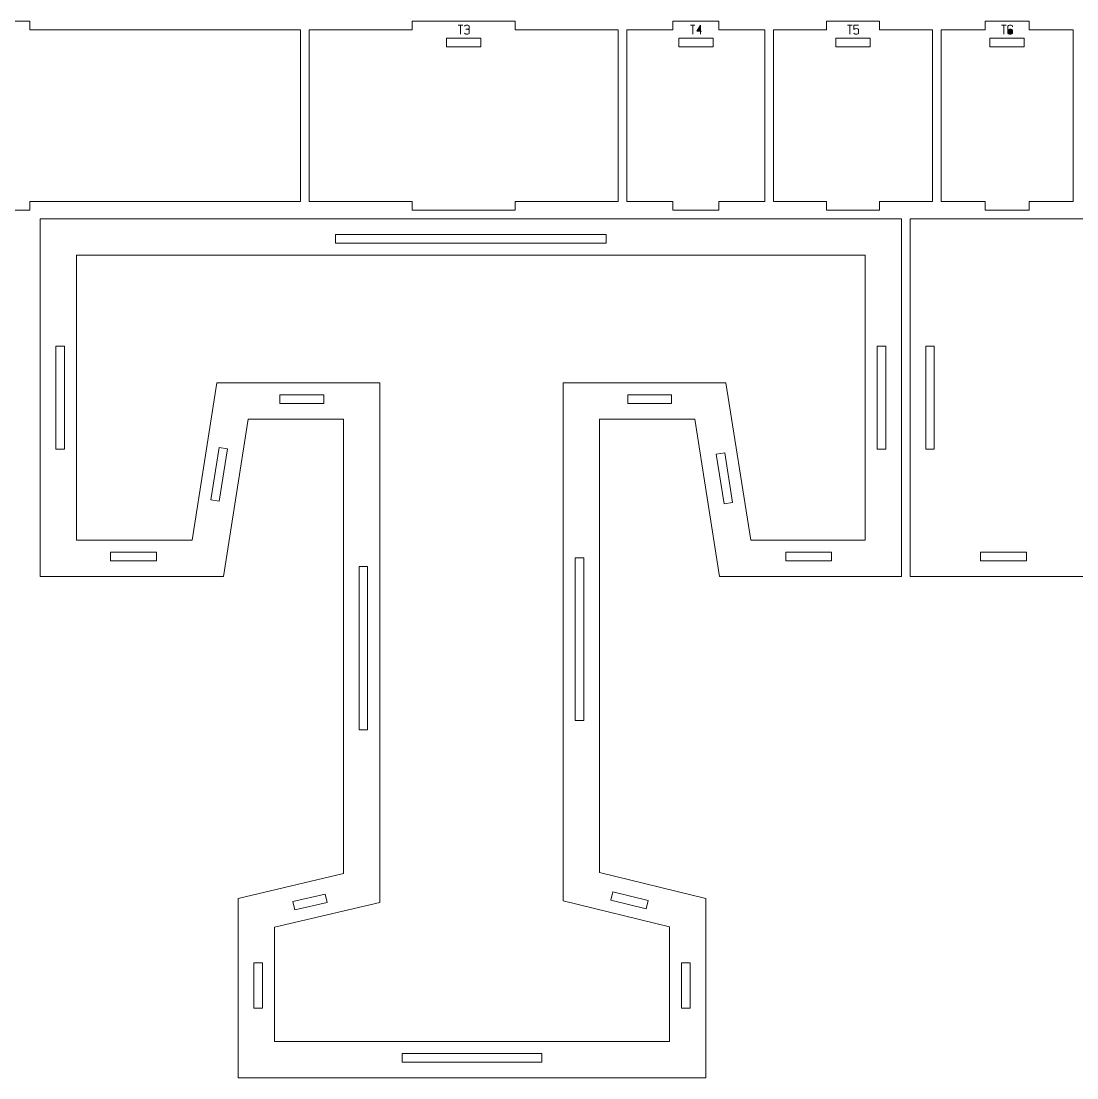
# Model space of a CAD drawing. Header units: centimetres. Extents: x -250 to 250, y -508 to 508.
# Drawn here: x 42.87 to 79.75, y -109.83 to -72.93 of the extents above; entities that cross this region are included whole.
import ezdxf

# ---------------------------------------------------------------- set-up
doc = ezdxf.new("R2010")
doc.units = ezdxf.units.CM
doc.header["$MEASUREMENT"] = 0
doc.layers.add('Capa 1', color=7, linetype='Continuous')

msp = doc.modelspace()

# ---------------------------------------------------------------- hatches: boundary and pattern name
at = {"layer": 'Capa 1', "true_color": 0x3e4095}
h = msp.add_hatch(color=175, dxfattribs=at)
edge = h.paths.add_edge_path()
edge.add_spline(control_points=[(58.22023, -73.06786), (58.22023, -73.06786), (58.14089, -73.06786), (58.14089, -73.06786), (58.14089, -73.06786), (58.29819, -73.06786), (58.29819, -73.06786), (58.29819, -73.06786), (58.22023, -73.06786), (58.22023, -73.06786), (58.22023, -73.06786), (58.22023, -73.3843), (58.22023, -73.3843), (58.22023, -73.3843), (58.22023, -73.06786), (58.22023, -73.06786)], knot_values=[0, 0, 0, 0, 0.2, 0.2, 0.2, 0.4, 0.4, 0.4, 0.6, 0.6, 0.6, 0.8, 0.8, 0.8, 1, 1, 1, 1], degree=3, periodic=1)
h = msp.add_hatch(color=175, dxfattribs=at)
edge = h.paths.add_edge_path()
edge.add_spline(control_points=[(58.44357, -73.3843), (58.42003, -73.3843), (58.40038, -73.38086), (58.38464, -73.37398), (58.36889, -73.3671), (58.36102, -73.35877), (58.36102, -73.34899), (58.36102, -73.35877), (58.36889, -73.3671), (58.38464, -73.37398), (58.40038, -73.38086), (58.42003, -73.3843), (58.44357, -73.3843), (58.46711, -73.3843), (58.48676, -73.38086), (58.5025, -73.37398), (58.51825, -73.3671), (58.52612, -73.35877), (58.52612, -73.34899), (58.52612, -73.34899), (58.52612, -73.2458), (58.52612, -73.2458), (58.52612, -73.23754), (58.52046, -73.23036), (58.50915, -73.22425), (58.49784, -73.21813), (58.46467, -73.214), (58.40963, -73.21186), (58.46436, -73.2085), (58.49723, -73.20452), (58.50823, -73.19994), (58.51924, -73.19535), (58.5252, -73.18786), (58.52612, -73.17747), (58.52612, -73.17747), (58.52612, -73.10317), (58.52612, -73.10317), (58.52612, -73.09339), (58.51825, -73.08506), (58.5025, -73.07818), (58.48676, -73.0713), (58.46711, -73.06786), (58.44357, -73.06786), (58.42003, -73.06786), (58.40038, -73.0713), (58.38464, -73.07818), (58.36889, -73.08506), (58.36102, -73.09339), (58.36102, -73.10317), (58.36102, -73.09339), (58.36889, -73.08506), (58.38464, -73.07818), (58.40038, -73.0713), (58.42003, -73.06786), (58.44357, -73.06786), (58.46711, -73.06786), (58.48676, -73.0713), (58.5025, -73.07818), (58.51825, -73.08506), (58.52612, -73.09339), (58.52612, -73.10317), (58.52612, -73.10317), (58.52612, -73.17747), (58.52612, -73.17747), (58.5252, -73.18786), (58.51924, -73.19535), (58.50823, -73.19994), (58.49723, -73.20452), (58.46436, -73.2085), (58.40963, -73.21186), (58.46467, -73.214), (58.49784, -73.21813), (58.50915, -73.22425), (58.52046, -73.23036), (58.52612, -73.23754), (58.52612, -73.2458), (58.52612, -73.2458), (58.52612, -73.34899), (58.52612, -73.34899), (58.52612, -73.35877), (58.51825, -73.3671), (58.5025, -73.37398), (58.48676, -73.38086), (58.46711, -73.3843), (58.44357, -73.3843)], knot_values=[0, 0, 0, 0, 0.03571429, 0.03571429, 0.03571429, 0.07142857, 0.07142857, 0.07142857, 0.10714286, 0.10714286, 0.10714286, 0.14285714, 0.14285714, 0.14285714, 0.17857143, 0.17857143, 0.17857143, 0.21428571, 0.21428571, 0.21428571, 0.25, 0.25, 0.25, 0.28571429, 0.28571429, 0.28571429, 0.32142857, 0.32142857, 0.32142857, 0.35714286, 0.35714286, 0.35714286, 0.39285714, 0.39285714, 0.39285714, 0.42857143, 0.42857143, 0.42857143, 0.46428571, 0.46428571, 0.46428571, 0.5, 0.5, 0.5, 0.53571429, 0.53571429, 0.53571429, 0.57142857, 0.57142857, 0.57142857, 0.60714286, 0.60714286, 0.60714286, 0.64285714, 0.64285714, 0.64285714, 0.67857143, 0.67857143, 0.67857143, 0.71428571, 0.71428571, 0.71428571, 0.75, 0.75, 0.75, 0.78571429, 0.78571429, 0.78571429, 0.82142857, 0.82142857, 0.82142857, 0.85714286, 0.85714286, 0.85714286, 0.89285714, 0.89285714, 0.89285714, 0.92857143, 0.92857143, 0.92857143, 0.96428571, 0.96428571, 0.96428571, 1, 1, 1, 1], degree=3, periodic=1)
h = msp.add_hatch(color=175, dxfattribs=at)
edge = h.paths.add_edge_path()
edge.add_spline(control_points=[(66.33273, -73.06786), (66.33273, -73.06786), (66.25339, -73.06786), (66.25339, -73.06786), (66.25339, -73.06786), (66.41069, -73.06786), (66.41069, -73.06786), (66.41069, -73.06786), (66.33273, -73.06786), (66.33273, -73.06786), (66.33273, -73.06786), (66.33273, -73.3843), (66.33273, -73.3843), (66.33273, -73.3843), (66.33273, -73.06786), (66.33273, -73.06786)], knot_values=[0, 0, 0, 0, 0.2, 0.2, 0.2, 0.4, 0.4, 0.4, 0.6, 0.6, 0.6, 0.8, 0.8, 0.8, 1, 1, 1, 1], degree=3, periodic=1)
h = msp.add_hatch(color=175, dxfattribs=at)
edge = h.paths.add_edge_path()
edge.add_spline(control_points=[(66.60331, -73.27974), (66.60331, -73.27974), (66.60331, -73.0674), (66.60331, -73.0674), (66.60331, -73.0674), (66.47352, -73.27974), (66.47352, -73.27974), (66.47352, -73.27974), (66.60331, -73.27974), (66.60331, -73.27974)], knot_values=[0, 0, 0, 0, 0.33333333, 0.33333333, 0.33333333, 0.66666667, 0.66666667, 0.66666667, 1, 1, 1, 1], degree=3, periodic=1)
h = msp.add_hatch(color=175, dxfattribs=at)
edge = h.paths.add_edge_path()
edge.add_spline(control_points=[(66.60331, -73.27974), (66.60331, -73.27974), (66.60331, -73.3843), (66.60331, -73.3843), (66.60331, -73.3843), (66.60331, -73.27974), (66.60331, -73.27974), (66.60331, -73.27974), (66.47352, -73.27974), (66.47352, -73.27974), (66.47352, -73.27974), (66.60331, -73.0674), (66.60331, -73.0674), (66.60331, -73.0674), (66.60331, -73.27974), (66.60331, -73.27974), (66.60331, -73.27974), (66.63312, -73.27974), (66.63312, -73.27974), (66.63312, -73.27974), (66.60331, -73.27974), (66.60331, -73.27974)], knot_values=[0, 0, 0, 0, 0.14285714, 0.14285714, 0.14285714, 0.28571429, 0.28571429, 0.28571429, 0.42857143, 0.42857143, 0.42857143, 0.57142857, 0.57142857, 0.57142857, 0.71428571, 0.71428571, 0.71428571, 0.85714286, 0.85714286, 0.85714286, 1, 1, 1, 1], degree=3, periodic=1)
h = msp.add_hatch(color=175, dxfattribs=at)
edge = h.paths.add_edge_path()
edge.add_spline(control_points=[(71.82065, -73.06786), (71.82065, -73.06786), (71.74131, -73.06786), (71.74131, -73.06786), (71.74131, -73.06786), (71.89861, -73.06786), (71.89861, -73.06786), (71.89861, -73.06786), (71.82065, -73.06786), (71.82065, -73.06786), (71.82065, -73.06786), (71.82065, -73.3843), (71.82065, -73.3843), (71.82065, -73.3843), (71.82065, -73.06786), (71.82065, -73.06786)], knot_values=[0, 0, 0, 0, 0.2, 0.2, 0.2, 0.4, 0.4, 0.4, 0.6, 0.6, 0.6, 0.8, 0.8, 0.8, 1, 1, 1, 1], degree=3, periodic=1)
h = msp.add_hatch(color=175, dxfattribs=at)
edge = h.paths.add_edge_path()
edge.add_spline(control_points=[(72.04399, -73.3843), (72.02045, -73.3843), (72.0008, -73.38086), (71.98506, -73.37398), (71.96931, -73.3671), (71.96144, -73.35877), (71.96144, -73.34899), (71.96144, -73.35877), (71.96931, -73.3671), (71.98506, -73.37398), (72.0008, -73.38086), (72.02045, -73.3843), (72.04399, -73.3843), (72.06753, -73.3843), (72.08718, -73.38086), (72.10292, -73.37398), (72.11867, -73.3671), (72.12654, -73.35877), (72.12654, -73.34899), (72.12654, -73.34899), (72.12654, -73.22333), (72.12654, -73.22333), (72.12654, -73.21354), (72.11867, -73.20521), (72.10292, -73.19833), (72.08718, -73.19145), (72.06753, -73.18801), (72.04399, -73.18801), (72.02259, -73.18985), (72.00608, -73.1923), (71.99446, -73.19535), (71.98284, -73.19841), (71.97184, -73.20774), (71.96144, -73.22333), (71.96144, -73.22333), (71.96144, -73.06786), (71.96144, -73.06786), (71.96144, -73.06786), (72.12104, -73.06786), (72.12104, -73.06786), (72.12104, -73.06786), (71.96144, -73.06786), (71.96144, -73.06786), (71.96144, -73.06786), (71.96144, -73.22333), (71.96144, -73.22333), (71.97184, -73.20774), (71.98284, -73.19841), (71.99446, -73.19535), (72.00608, -73.1923), (72.02259, -73.18985), (72.04399, -73.18801), (72.06753, -73.18801), (72.08718, -73.19145), (72.10292, -73.19833), (72.11867, -73.20521), (72.12654, -73.21354), (72.12654, -73.22333), (72.12654, -73.22333), (72.12654, -73.34899), (72.12654, -73.34899), (72.12654, -73.35877), (72.11867, -73.3671), (72.10292, -73.37398), (72.08718, -73.38086), (72.06753, -73.3843), (72.04399, -73.3843)], knot_values=[0, 0, 0, 0, 0.04545455, 0.04545455, 0.04545455, 0.09090909, 0.09090909, 0.09090909, 0.13636364, 0.13636364, 0.13636364, 0.18181818, 0.18181818, 0.18181818, 0.22727273, 0.22727273, 0.22727273, 0.27272727, 0.27272727, 0.27272727, 0.31818182, 0.31818182, 0.31818182, 0.36363636, 0.36363636, 0.36363636, 0.40909091, 0.40909091, 0.40909091, 0.45454545, 0.45454545, 0.45454545, 0.5, 0.5, 0.5, 0.54545455, 0.54545455, 0.54545455, 0.59090909, 0.59090909, 0.59090909, 0.63636364, 0.63636364, 0.63636364, 0.68181818, 0.68181818, 0.68181818, 0.72727273, 0.72727273, 0.72727273, 0.77272727, 0.77272727, 0.77272727, 0.81818182, 0.81818182, 0.81818182, 0.86363636, 0.86363636, 0.86363636, 0.90909091, 0.90909091, 0.90909091, 0.95454545, 0.95454545, 0.95454545, 1, 1, 1, 1], degree=3, periodic=1)
h = msp.add_hatch(color=175, dxfattribs=at)
edge = h.paths.add_edge_path()
edge.add_spline(control_points=[(77.20247, -73.06786), (77.20247, -73.06786), (77.12313, -73.06786), (77.12313, -73.06786), (77.12313, -73.06786), (77.28043, -73.06786), (77.28043, -73.06786), (77.28043, -73.06786), (77.20247, -73.06786), (77.20247, -73.06786), (77.20247, -73.06786), (77.20247, -73.3843), (77.20247, -73.3843), (77.20247, -73.3843), (77.20247, -73.06786), (77.20247, -73.06786)], knot_values=[0, 0, 0, 0, 0.2, 0.2, 0.2, 0.4, 0.4, 0.4, 0.6, 0.6, 0.6, 0.8, 0.8, 0.8, 1, 1, 1, 1], degree=3, periodic=1)
h = msp.add_hatch(color=175, dxfattribs=at)
edge = h.paths.add_edge_path()
edge.add_spline(control_points=[(77.42581, -73.3843), (77.40227, -73.3843), (77.38262, -73.38086), (77.36688, -73.37398), (77.35113, -73.3671), (77.34326, -73.35877), (77.34326, -73.34899), (77.34326, -73.34899), (77.34326, -73.24213), (77.34326, -73.24213), (77.34326, -73.24213), (77.34326, -73.10317), (77.34326, -73.10317), (77.34326, -73.09339), (77.35113, -73.08506), (77.36688, -73.07818), (77.38262, -73.0713), (77.40227, -73.06786), (77.42581, -73.06786), (77.44935, -73.06786), (77.469, -73.0713), (77.48474, -73.07818), (77.50049, -73.08506), (77.50836, -73.09339), (77.50836, -73.10317), (77.50836, -73.10317), (77.50836, -73.12885), (77.50836, -73.12885), (77.50836, -73.12885), (77.50836, -73.10317), (77.50836, -73.10317), (77.50836, -73.09339), (77.50049, -73.08506), (77.48474, -73.07818), (77.469, -73.0713), (77.44935, -73.06786), (77.42581, -73.06786), (77.40227, -73.06786), (77.38262, -73.0713), (77.36688, -73.07818), (77.35113, -73.08506), (77.34326, -73.09339), (77.34326, -73.10317), (77.34326, -73.10317), (77.34326, -73.24213), (77.34326, -73.24213), (77.34326, -73.23296), (77.35281, -73.22478), (77.37192, -73.2176), (77.39103, -73.21041), (77.40899, -73.20682), (77.42581, -73.20682), (77.44935, -73.20682), (77.469, -73.21026), (77.48474, -73.21714), (77.50049, -73.22402), (77.50836, -73.23235), (77.50836, -73.24213), (77.50836, -73.24213), (77.50836, -73.34899), (77.50836, -73.34899), (77.50836, -73.35877), (77.50049, -73.3671), (77.48474, -73.37398), (77.469, -73.38086), (77.44935, -73.3843), (77.42581, -73.3843)], knot_values=[0, 0, 0, 0, 0.04545455, 0.04545455, 0.04545455, 0.09090909, 0.09090909, 0.09090909, 0.13636364, 0.13636364, 0.13636364, 0.18181818, 0.18181818, 0.18181818, 0.22727273, 0.22727273, 0.22727273, 0.27272727, 0.27272727, 0.27272727, 0.31818182, 0.31818182, 0.31818182, 0.36363636, 0.36363636, 0.36363636, 0.40909091, 0.40909091, 0.40909091, 0.45454545, 0.45454545, 0.45454545, 0.5, 0.5, 0.5, 0.54545455, 0.54545455, 0.54545455, 0.59090909, 0.59090909, 0.59090909, 0.63636364, 0.63636364, 0.63636364, 0.68181818, 0.68181818, 0.68181818, 0.72727273, 0.72727273, 0.72727273, 0.77272727, 0.77272727, 0.77272727, 0.81818182, 0.81818182, 0.81818182, 0.86363636, 0.86363636, 0.86363636, 0.90909091, 0.90909091, 0.90909091, 0.95454545, 0.95454545, 0.95454545, 1, 1, 1, 1], degree=3, periodic=1)
h = msp.add_hatch(color=175, dxfattribs=at)
edge = h.paths.add_edge_path()
edge.add_spline(control_points=[(77.34326, -73.34899), (77.34326, -73.35877), (77.35113, -73.3671), (77.36688, -73.37398), (77.38262, -73.38086), (77.40227, -73.3843), (77.42581, -73.3843), (77.44935, -73.3843), (77.469, -73.38086), (77.48474, -73.37398), (77.50049, -73.3671), (77.50836, -73.35877), (77.50836, -73.34899), (77.50836, -73.34899), (77.50836, -73.24213), (77.50836, -73.24213), (77.50836, -73.23235), (77.50049, -73.22402), (77.48474, -73.21714), (77.469, -73.21026), (77.44935, -73.20682), (77.42581, -73.20682), (77.40899, -73.20682), (77.39103, -73.21041), (77.37192, -73.2176), (77.35281, -73.22478), (77.34326, -73.23296), (77.34326, -73.24213), (77.34326, -73.24213), (77.34326, -73.34899), (77.34326, -73.34899)], knot_values=[0, 0, 0, 0, 0.1, 0.1, 0.1, 0.2, 0.2, 0.2, 0.3, 0.3, 0.3, 0.4, 0.4, 0.4, 0.5, 0.5, 0.5, 0.6, 0.6, 0.6, 0.7, 0.7, 0.7, 0.8, 0.8, 0.8, 0.9, 0.9, 0.9, 1, 1, 1, 1], degree=3, periodic=1)

# ---------------------------------------------------------------- linework, layer by layer
at = {"layer": 'Capa 1', "color": 240, "lineweight": 20}
for points, knots in [([(24.24631, -73.22711), (24.24631, -73.22711), (24.24631, -79.2271), (24.24631, -79.2271), (24.24631, -79.2271), (33.70942, -79.2271), (33.70942, -79.2271), (33.70942, -79.2271), (33.70942, -79.5271), (33.70942, -79.5271), (33.70942, -79.5271), (43.17254, -79.5271), (43.17254, -79.5271), (43.17254, -79.5271), (43.17254, -79.2271), (43.17254, -79.2271), (43.17254, -79.2271), (52.63564, -79.2271), (52.63564, -79.2271), (52.63564, -79.2271), (52.63564, -73.22711), (52.63564, -73.22711), (52.63564, -73.22711), (43.17254, -73.22711), (43.17254, -73.22711), (43.17254, -73.22711), (43.17254, -72.9271), (43.17254, -72.9271), (43.17254, -72.9271), (33.70942, -72.9271), (33.70942, -72.9271), (33.70942, -72.9271), (33.70942, -73.22711), (33.70942, -73.22711), (33.70942, -73.22711), (24.24631, -73.22711), (24.24631, -73.22711)], [0, 0, 0, 0, 0.08333333, 0.08333333, 0.08333333, 0.16666667, 0.16666667, 0.16666667, 0.25, 0.25, 0.25, 0.33333333, 0.33333333, 0.33333333, 0.41666667, 0.41666667, 0.41666667, 0.5, 0.5, 0.5, 0.58333333, 0.58333333, 0.58333333, 0.66666667, 0.66666667, 0.66666667, 0.75, 0.75, 0.75, 0.83333333, 0.83333333, 0.83333333, 0.91666667, 0.91666667, 0.91666667, 1, 1, 1, 1]), ([(52.93565, -73.2271), (52.93565, -73.2271), (52.93565, -79.2271), (52.93565, -79.2271), (52.93565, -79.2271), (56.53422, -79.2271), (56.53422, -79.2271), (56.53422, -79.2271), (56.53422, -79.5271), (56.53422, -79.5271), (56.53422, -79.5271), (60.13279, -79.5271), (60.13279, -79.5271), (60.13279, -79.5271), (60.13279, -79.2271), (60.13279, -79.2271), (60.13279, -79.2271), (63.73136, -79.2271), (63.73136, -79.2271), (63.73136, -79.2271), (63.73136, -73.2271), (63.73136, -73.2271), (63.73136, -73.2271), (60.13279, -73.2271), (60.13279, -73.2271), (60.13279, -73.2271), (60.13279, -72.9271), (60.13279, -72.9271), (60.13279, -72.9271), (56.53422, -72.9271), (56.53422, -72.9271), (56.53422, -72.9271), (56.53422, -73.2271), (56.53422, -73.2271), (56.53422, -73.2271), (52.93565, -73.2271), (52.93565, -73.2271)], [0, 0, 0, 0, 0.08333333, 0.08333333, 0.08333333, 0.16666667, 0.16666667, 0.16666667, 0.25, 0.25, 0.25, 0.33333333, 0.33333333, 0.33333333, 0.41666667, 0.41666667, 0.41666667, 0.5, 0.5, 0.5, 0.58333333, 0.58333333, 0.58333333, 0.66666667, 0.66666667, 0.66666667, 0.75, 0.75, 0.75, 0.83333333, 0.83333333, 0.83333333, 0.91666667, 0.91666667, 0.91666667, 1, 1, 1, 1]), ([(64.03136, -73.2271), (64.03136, -73.2271), (64.03136, -79.2271), (64.03136, -79.2271), (64.03136, -79.2271), (65.63929, -79.2271), (65.63929, -79.2271), (65.63929, -79.2271), (65.63929, -79.5271), (65.63929, -79.5271), (65.63929, -79.5271), (67.24722, -79.5271), (67.24722, -79.5271), (67.24722, -79.5271), (67.24722, -79.2271), (67.24722, -79.2271), (67.24722, -79.2271), (68.85515, -79.2271), (68.85515, -79.2271), (68.85515, -79.2271), (68.85515, -73.2271), (68.85515, -73.2271), (68.85515, -73.2271), (67.24722, -73.2271), (67.24722, -73.2271), (67.24722, -73.2271), (67.24722, -72.9271), (67.24722, -72.9271), (67.24722, -72.9271), (65.63929, -72.9271), (65.63929, -72.9271), (65.63929, -72.9271), (65.63929, -73.2271), (65.63929, -73.2271), (65.63929, -73.2271), (64.03136, -73.2271), (64.03136, -73.2271)], [0, 0, 0, 0, 0.08333333, 0.08333333, 0.08333333, 0.16666667, 0.16666667, 0.16666667, 0.25, 0.25, 0.25, 0.33333333, 0.33333333, 0.33333333, 0.41666667, 0.41666667, 0.41666667, 0.5, 0.5, 0.5, 0.58333333, 0.58333333, 0.58333333, 0.66666667, 0.66666667, 0.66666667, 0.75, 0.75, 0.75, 0.83333333, 0.83333333, 0.83333333, 0.91666667, 0.91666667, 0.91666667, 1, 1, 1, 1]), ([(69.15515, -73.2271), (69.15515, -73.2271), (69.15515, -79.2271), (69.15515, -79.2271), (69.15515, -79.2271), (71.00767, -79.2271), (71.00767, -79.2271), (71.00767, -79.2271), (71.00767, -79.5271), (71.00767, -79.5271), (71.00767, -79.5271), (72.86019, -79.5271), (72.86019, -79.5271), (72.86019, -79.5271), (72.86019, -79.2271), (72.86019, -79.2271), (72.86019, -79.2271), (74.71271, -79.2271), (74.71271, -79.2271), (74.71271, -79.2271), (74.71271, -73.2271), (74.71271, -73.2271), (74.71271, -73.2271), (72.86019, -73.2271), (72.86019, -73.2271), (72.86019, -73.2271), (72.86019, -72.9271), (72.86019, -72.9271), (72.86019, -72.9271), (71.00767, -72.9271), (71.00767, -72.9271), (71.00767, -72.9271), (71.00767, -73.2271), (71.00767, -73.2271), (71.00767, -73.2271), (69.15515, -73.2271), (69.15515, -73.2271)], [0, 0, 0, 0, 0.08333333, 0.08333333, 0.08333333, 0.16666667, 0.16666667, 0.16666667, 0.25, 0.25, 0.25, 0.33333333, 0.33333333, 0.33333333, 0.41666667, 0.41666667, 0.41666667, 0.5, 0.5, 0.5, 0.58333333, 0.58333333, 0.58333333, 0.66666667, 0.66666667, 0.66666667, 0.75, 0.75, 0.75, 0.83333333, 0.83333333, 0.83333333, 0.91666667, 0.91666667, 0.91666667, 1, 1, 1, 1]), ([(75.01271, -73.2271), (75.01271, -73.2271), (75.01271, -79.2271), (75.01271, -79.2271), (75.01271, -79.2271), (76.54807, -79.2271), (76.54807, -79.2271), (76.54807, -79.2271), (76.54807, -79.5271), (76.54807, -79.5271), (76.54807, -79.5271), (78.08342, -79.5271), (78.08342, -79.5271), (78.08342, -79.5271), (78.08342, -79.2271), (78.08342, -79.2271), (78.08342, -79.2271), (79.61878, -79.2271), (79.61878, -79.2271), (79.61878, -79.2271), (79.61878, -73.2271), (79.61878, -73.2271), (79.61878, -73.2271), (78.08342, -73.2271), (78.08342, -73.2271), (78.08342, -73.2271), (78.08342, -72.9271), (78.08342, -72.9271), (78.08342, -72.9271), (76.54807, -72.9271), (76.54807, -72.9271), (76.54807, -72.9271), (76.54807, -73.2271), (76.54807, -73.2271), (76.54807, -73.2271), (75.01271, -73.2271), (75.01271, -73.2271)], [0, 0, 0, 0, 0.08333333, 0.08333333, 0.08333333, 0.16666667, 0.16666667, 0.16666667, 0.25, 0.25, 0.25, 0.33333333, 0.33333333, 0.33333333, 0.41666667, 0.41666667, 0.41666667, 0.5, 0.5, 0.5, 0.58333333, 0.58333333, 0.58333333, 0.66666667, 0.66666667, 0.66666667, 0.75, 0.75, 0.75, 0.83333333, 0.83333333, 0.83333333, 0.91666667, 0.91666667, 0.91666667, 1, 1, 1, 1]), ([(57.73351, -73.82723), (57.73351, -73.82723), (58.93351, -73.82723), (58.93351, -73.82723), (58.93351, -73.82723), (58.93351, -73.52723), (58.93351, -73.52723), (58.93351, -73.52723), (57.73351, -73.52723), (57.73351, -73.52723), (57.73351, -73.52723), (57.73351, -73.82723), (57.73351, -73.82723)], [0, 0, 0, 0, 0.25, 0.25, 0.25, 0.5, 0.5, 0.5, 0.75, 0.75, 0.75, 1, 1, 1, 1]), ([(65.84326, -73.82723), (65.84326, -73.82723), (67.04326, -73.82723), (67.04326, -73.82723), (67.04326, -73.82723), (67.04326, -73.52723), (67.04326, -73.52723), (67.04326, -73.52723), (65.84326, -73.52723), (65.84326, -73.52723), (65.84326, -73.52723), (65.84326, -73.82723), (65.84326, -73.82723)], [0, 0, 0, 0, 0.25, 0.25, 0.25, 0.5, 0.5, 0.5, 0.75, 0.75, 0.75, 1, 1, 1, 1]), ([(71.33393, -73.82723), (71.33393, -73.82723), (72.53393, -73.82723), (72.53393, -73.82723), (72.53393, -73.82723), (72.53393, -73.52723), (72.53393, -73.52723), (72.53393, -73.52723), (71.33393, -73.52723), (71.33393, -73.52723), (71.33393, -73.52723), (71.33393, -73.82723), (71.33393, -73.82723)], [0, 0, 0, 0, 0.25, 0.25, 0.25, 0.5, 0.5, 0.5, 0.75, 0.75, 0.75, 1, 1, 1, 1]), ([(76.71575, -73.82723), (76.71575, -73.82723), (77.91575, -73.82723), (77.91575, -73.82723), (77.91575, -73.82723), (77.91575, -73.52723), (77.91575, -73.52723), (77.91575, -73.52723), (76.71575, -73.52723), (76.71575, -73.52723), (76.71575, -73.52723), (76.71575, -73.82723), (76.71575, -73.82723)], [0, 0, 0, 0, 0.25, 0.25, 0.25, 0.5, 0.5, 0.5, 0.75, 0.75, 0.75, 1, 1, 1, 1])]:
    msp.add_open_spline(points, degree=3, knots=knots, dxfattribs=at)
at = {"layer": 'Capa 1', "color": 114, "lineweight": 9}
for points, knots in [([(58.22023, -73.06786), (58.22023, -73.06786), (58.14089, -73.06786), (58.14089, -73.06786), (58.14089, -73.06786), (58.29819, -73.06786), (58.29819, -73.06786), (58.29819, -73.06786), (58.22023, -73.06786), (58.22023, -73.06786), (58.22023, -73.06786), (58.22023, -73.3843), (58.22023, -73.3843), (58.22023, -73.3843), (58.22023, -73.06786), (58.22023, -73.06786)], [0, 0, 0, 0, 0.2, 0.2, 0.2, 0.4, 0.4, 0.4, 0.6, 0.6, 0.6, 0.8, 0.8, 0.8, 1, 1, 1, 1]), ([(58.44357, -73.3843), (58.42003, -73.3843), (58.40038, -73.38086), (58.38464, -73.37398), (58.36889, -73.3671), (58.36102, -73.35877), (58.36102, -73.34899), (58.36102, -73.35877), (58.36889, -73.3671), (58.38464, -73.37398), (58.40038, -73.38086), (58.42003, -73.3843), (58.44357, -73.3843), (58.46711, -73.3843), (58.48676, -73.38086), (58.5025, -73.37398), (58.51825, -73.3671), (58.52612, -73.35877), (58.52612, -73.34899), (58.52612, -73.34899), (58.52612, -73.2458), (58.52612, -73.2458), (58.52612, -73.23754), (58.52046, -73.23036), (58.50915, -73.22425), (58.49784, -73.21813), (58.46467, -73.214), (58.40963, -73.21186), (58.46436, -73.2085), (58.49723, -73.20452), (58.50823, -73.19994), (58.51924, -73.19535), (58.5252, -73.18786), (58.52612, -73.17747), (58.52612, -73.17747), (58.52612, -73.10317), (58.52612, -73.10317), (58.52612, -73.09339), (58.51825, -73.08506), (58.5025, -73.07818), (58.48676, -73.0713), (58.46711, -73.06786), (58.44357, -73.06786), (58.42003, -73.06786), (58.40038, -73.0713), (58.38464, -73.07818), (58.36889, -73.08506), (58.36102, -73.09339), (58.36102, -73.10317), (58.36102, -73.09339), (58.36889, -73.08506), (58.38464, -73.07818), (58.40038, -73.0713), (58.42003, -73.06786), (58.44357, -73.06786), (58.46711, -73.06786), (58.48676, -73.0713), (58.5025, -73.07818), (58.51825, -73.08506), (58.52612, -73.09339), (58.52612, -73.10317), (58.52612, -73.10317), (58.52612, -73.17747), (58.52612, -73.17747), (58.5252, -73.18786), (58.51924, -73.19535), (58.50823, -73.19994), (58.49723, -73.20452), (58.46436, -73.2085), (58.40963, -73.21186), (58.46467, -73.214), (58.49784, -73.21813), (58.50915, -73.22425), (58.52046, -73.23036), (58.52612, -73.23754), (58.52612, -73.2458), (58.52612, -73.2458), (58.52612, -73.34899), (58.52612, -73.34899), (58.52612, -73.35877), (58.51825, -73.3671), (58.5025, -73.37398), (58.48676, -73.38086), (58.46711, -73.3843), (58.44357, -73.3843)], [0, 0, 0, 0, 0.03571429, 0.03571429, 0.03571429, 0.07142857, 0.07142857, 0.07142857, 0.10714286, 0.10714286, 0.10714286, 0.14285714, 0.14285714, 0.14285714, 0.17857143, 0.17857143, 0.17857143, 0.21428571, 0.21428571, 0.21428571, 0.25, 0.25, 0.25, 0.28571429, 0.28571429, 0.28571429, 0.32142857, 0.32142857, 0.32142857, 0.35714286, 0.35714286, 0.35714286, 0.39285714, 0.39285714, 0.39285714, 0.42857143, 0.42857143, 0.42857143, 0.46428571, 0.46428571, 0.46428571, 0.5, 0.5, 0.5, 0.53571429, 0.53571429, 0.53571429, 0.57142857, 0.57142857, 0.57142857, 0.60714286, 0.60714286, 0.60714286, 0.64285714, 0.64285714, 0.64285714, 0.67857143, 0.67857143, 0.67857143, 0.71428571, 0.71428571, 0.71428571, 0.75, 0.75, 0.75, 0.78571429, 0.78571429, 0.78571429, 0.82142857, 0.82142857, 0.82142857, 0.85714286, 0.85714286, 0.85714286, 0.89285714, 0.89285714, 0.89285714, 0.92857143, 0.92857143, 0.92857143, 0.96428571, 0.96428571, 0.96428571, 1, 1, 1, 1]), ([(66.33273, -73.06786), (66.33273, -73.06786), (66.25339, -73.06786), (66.25339, -73.06786), (66.25339, -73.06786), (66.41069, -73.06786), (66.41069, -73.06786), (66.41069, -73.06786), (66.33273, -73.06786), (66.33273, -73.06786), (66.33273, -73.06786), (66.33273, -73.3843), (66.33273, -73.3843), (66.33273, -73.3843), (66.33273, -73.06786), (66.33273, -73.06786)], [0, 0, 0, 0, 0.2, 0.2, 0.2, 0.4, 0.4, 0.4, 0.6, 0.6, 0.6, 0.8, 0.8, 0.8, 1, 1, 1, 1]), ([(66.60331, -73.27974), (66.60331, -73.27974), (66.60331, -73.0674), (66.60331, -73.0674), (66.60331, -73.0674), (66.47352, -73.27974), (66.47352, -73.27974), (66.47352, -73.27974), (66.60331, -73.27974), (66.60331, -73.27974)], [0, 0, 0, 0, 0.33333333, 0.33333333, 0.33333333, 0.66666667, 0.66666667, 0.66666667, 1, 1, 1, 1]), ([(66.60331, -73.27974), (66.60331, -73.27974), (66.60331, -73.3843), (66.60331, -73.3843), (66.60331, -73.3843), (66.60331, -73.27974), (66.60331, -73.27974), (66.60331, -73.27974), (66.47352, -73.27974), (66.47352, -73.27974), (66.47352, -73.27974), (66.60331, -73.0674), (66.60331, -73.0674), (66.60331, -73.0674), (66.60331, -73.27974), (66.60331, -73.27974), (66.60331, -73.27974), (66.63312, -73.27974), (66.63312, -73.27974), (66.63312, -73.27974), (66.60331, -73.27974), (66.60331, -73.27974)], [0, 0, 0, 0, 0.14285714, 0.14285714, 0.14285714, 0.28571429, 0.28571429, 0.28571429, 0.42857143, 0.42857143, 0.42857143, 0.57142857, 0.57142857, 0.57142857, 0.71428571, 0.71428571, 0.71428571, 0.85714286, 0.85714286, 0.85714286, 1, 1, 1, 1]), ([(71.82065, -73.06786), (71.82065, -73.06786), (71.74131, -73.06786), (71.74131, -73.06786), (71.74131, -73.06786), (71.89861, -73.06786), (71.89861, -73.06786), (71.89861, -73.06786), (71.82065, -73.06786), (71.82065, -73.06786), (71.82065, -73.06786), (71.82065, -73.3843), (71.82065, -73.3843), (71.82065, -73.3843), (71.82065, -73.06786), (71.82065, -73.06786)], [0, 0, 0, 0, 0.2, 0.2, 0.2, 0.4, 0.4, 0.4, 0.6, 0.6, 0.6, 0.8, 0.8, 0.8, 1, 1, 1, 1]), ([(72.04399, -73.3843), (72.02045, -73.3843), (72.0008, -73.38086), (71.98506, -73.37398), (71.96931, -73.3671), (71.96144, -73.35877), (71.96144, -73.34899), (71.96144, -73.35877), (71.96931, -73.3671), (71.98506, -73.37398), (72.0008, -73.38086), (72.02045, -73.3843), (72.04399, -73.3843), (72.06753, -73.3843), (72.08718, -73.38086), (72.10292, -73.37398), (72.11867, -73.3671), (72.12654, -73.35877), (72.12654, -73.34899), (72.12654, -73.34899), (72.12654, -73.22333), (72.12654, -73.22333), (72.12654, -73.21354), (72.11867, -73.20521), (72.10292, -73.19833), (72.08718, -73.19145), (72.06753, -73.18801), (72.04399, -73.18801), (72.02259, -73.18985), (72.00608, -73.1923), (71.99446, -73.19535), (71.98284, -73.19841), (71.97184, -73.20774), (71.96144, -73.22333), (71.96144, -73.22333), (71.96144, -73.06786), (71.96144, -73.06786), (71.96144, -73.06786), (72.12104, -73.06786), (72.12104, -73.06786), (72.12104, -73.06786), (71.96144, -73.06786), (71.96144, -73.06786), (71.96144, -73.06786), (71.96144, -73.22333), (71.96144, -73.22333), (71.97184, -73.20774), (71.98284, -73.19841), (71.99446, -73.19535), (72.00608, -73.1923), (72.02259, -73.18985), (72.04399, -73.18801), (72.06753, -73.18801), (72.08718, -73.19145), (72.10292, -73.19833), (72.11867, -73.20521), (72.12654, -73.21354), (72.12654, -73.22333), (72.12654, -73.22333), (72.12654, -73.34899), (72.12654, -73.34899), (72.12654, -73.35877), (72.11867, -73.3671), (72.10292, -73.37398), (72.08718, -73.38086), (72.06753, -73.3843), (72.04399, -73.3843)], [0, 0, 0, 0, 0.04545455, 0.04545455, 0.04545455, 0.09090909, 0.09090909, 0.09090909, 0.13636364, 0.13636364, 0.13636364, 0.18181818, 0.18181818, 0.18181818, 0.22727273, 0.22727273, 0.22727273, 0.27272727, 0.27272727, 0.27272727, 0.31818182, 0.31818182, 0.31818182, 0.36363636, 0.36363636, 0.36363636, 0.40909091, 0.40909091, 0.40909091, 0.45454545, 0.45454545, 0.45454545, 0.5, 0.5, 0.5, 0.54545455, 0.54545455, 0.54545455, 0.59090909, 0.59090909, 0.59090909, 0.63636364, 0.63636364, 0.63636364, 0.68181818, 0.68181818, 0.68181818, 0.72727273, 0.72727273, 0.72727273, 0.77272727, 0.77272727, 0.77272727, 0.81818182, 0.81818182, 0.81818182, 0.86363636, 0.86363636, 0.86363636, 0.90909091, 0.90909091, 0.90909091, 0.95454545, 0.95454545, 0.95454545, 1, 1, 1, 1]), ([(77.20247, -73.06786), (77.20247, -73.06786), (77.12313, -73.06786), (77.12313, -73.06786), (77.12313, -73.06786), (77.28043, -73.06786), (77.28043, -73.06786), (77.28043, -73.06786), (77.20247, -73.06786), (77.20247, -73.06786), (77.20247, -73.06786), (77.20247, -73.3843), (77.20247, -73.3843), (77.20247, -73.3843), (77.20247, -73.06786), (77.20247, -73.06786)], [0, 0, 0, 0, 0.2, 0.2, 0.2, 0.4, 0.4, 0.4, 0.6, 0.6, 0.6, 0.8, 0.8, 0.8, 1, 1, 1, 1]), ([(77.42581, -73.3843), (77.40227, -73.3843), (77.38262, -73.38086), (77.36688, -73.37398), (77.35113, -73.3671), (77.34326, -73.35877), (77.34326, -73.34899), (77.34326, -73.34899), (77.34326, -73.24213), (77.34326, -73.24213), (77.34326, -73.24213), (77.34326, -73.10317), (77.34326, -73.10317), (77.34326, -73.09339), (77.35113, -73.08506), (77.36688, -73.07818), (77.38262, -73.0713), (77.40227, -73.06786), (77.42581, -73.06786), (77.44935, -73.06786), (77.469, -73.0713), (77.48474, -73.07818), (77.50049, -73.08506), (77.50836, -73.09339), (77.50836, -73.10317), (77.50836, -73.10317), (77.50836, -73.12885), (77.50836, -73.12885), (77.50836, -73.12885), (77.50836, -73.10317), (77.50836, -73.10317), (77.50836, -73.09339), (77.50049, -73.08506), (77.48474, -73.07818), (77.469, -73.0713), (77.44935, -73.06786), (77.42581, -73.06786), (77.40227, -73.06786), (77.38262, -73.0713), (77.36688, -73.07818), (77.35113, -73.08506), (77.34326, -73.09339), (77.34326, -73.10317), (77.34326, -73.10317), (77.34326, -73.24213), (77.34326, -73.24213), (77.34326, -73.23296), (77.35281, -73.22478), (77.37192, -73.2176), (77.39103, -73.21041), (77.40899, -73.20682), (77.42581, -73.20682), (77.44935, -73.20682), (77.469, -73.21026), (77.48474, -73.21714), (77.50049, -73.22402), (77.50836, -73.23235), (77.50836, -73.24213), (77.50836, -73.24213), (77.50836, -73.34899), (77.50836, -73.34899), (77.50836, -73.35877), (77.50049, -73.3671), (77.48474, -73.37398), (77.469, -73.38086), (77.44935, -73.3843), (77.42581, -73.3843)], [0, 0, 0, 0, 0.04545455, 0.04545455, 0.04545455, 0.09090909, 0.09090909, 0.09090909, 0.13636364, 0.13636364, 0.13636364, 0.18181818, 0.18181818, 0.18181818, 0.22727273, 0.22727273, 0.22727273, 0.27272727, 0.27272727, 0.27272727, 0.31818182, 0.31818182, 0.31818182, 0.36363636, 0.36363636, 0.36363636, 0.40909091, 0.40909091, 0.40909091, 0.45454545, 0.45454545, 0.45454545, 0.5, 0.5, 0.5, 0.54545455, 0.54545455, 0.54545455, 0.59090909, 0.59090909, 0.59090909, 0.63636364, 0.63636364, 0.63636364, 0.68181818, 0.68181818, 0.68181818, 0.72727273, 0.72727273, 0.72727273, 0.77272727, 0.77272727, 0.77272727, 0.81818182, 0.81818182, 0.81818182, 0.86363636, 0.86363636, 0.86363636, 0.90909091, 0.90909091, 0.90909091, 0.95454545, 0.95454545, 0.95454545, 1, 1, 1, 1]), ([(77.34326, -73.34899), (77.34326, -73.35877), (77.35113, -73.3671), (77.36688, -73.37398), (77.38262, -73.38086), (77.40227, -73.3843), (77.42581, -73.3843), (77.44935, -73.3843), (77.469, -73.38086), (77.48474, -73.37398), (77.50049, -73.3671), (77.50836, -73.35877), (77.50836, -73.34899), (77.50836, -73.34899), (77.50836, -73.24213), (77.50836, -73.24213), (77.50836, -73.23235), (77.50049, -73.22402), (77.48474, -73.21714), (77.469, -73.21026), (77.44935, -73.20682), (77.42581, -73.20682), (77.40899, -73.20682), (77.39103, -73.21041), (77.37192, -73.2176), (77.35281, -73.22478), (77.34326, -73.23296), (77.34326, -73.24213), (77.34326, -73.24213), (77.34326, -73.34899), (77.34326, -73.34899)], [0, 0, 0, 0, 0.1, 0.1, 0.1, 0.2, 0.2, 0.2, 0.3, 0.3, 0.3, 0.4, 0.4, 0.4, 0.5, 0.5, 0.5, 0.6, 0.6, 0.6, 0.7, 0.7, 0.7, 0.8, 0.8, 0.8, 0.9, 0.9, 0.9, 1, 1, 1, 1])]:
    msp.add_open_spline(points, degree=3, knots=knots, dxfattribs=at)
at = {"layer": 'Capa 1', "color": 240, "lineweight": 9}
for points, knots in [([(73.6234, -92.31987), (73.6234, -92.31987), (67.26894, -92.31987), (67.26894, -92.31987), (67.26894, -92.31987), (66.40439, -86.82997), (66.40439, -86.82997), (66.40439, -86.82997), (63.07587, -86.82997), (63.07587, -86.82997), (63.07587, -86.82997), (63.07587, -102.65127), (63.07587, -102.65127), (63.07587, -102.65127), (66.79344, -103.55905), (66.79344, -103.55905), (66.79344, -103.55905), (66.79344, -109.82704), (66.79344, -109.82704), (66.79344, -109.82704), (50.45341, -109.82704), (50.45341, -109.82704), (50.45341, -109.82704), (50.45341, -103.55905), (50.45341, -103.55905), (50.45341, -103.55905), (54.12776, -102.69449), (54.12776, -102.69449), (54.12776, -102.69449), (54.12776, -86.82997), (54.12776, -86.82997), (54.12776, -86.82997), (50.79923, -86.82997), (50.79923, -86.82997), (50.79923, -86.82997), (49.93468, -92.31987), (49.93468, -92.31987), (49.93468, -92.31987), (43.537, -92.31987), (43.537, -92.31987), (43.537, -92.31987), (43.537, -79.8271), (43.537, -79.8271), (43.537, -79.8271), (73.6234, -79.8271), (73.6234, -79.8271), (73.6234, -79.8271), (73.6234, -92.31987), (73.6234, -92.31987)], [0, 0, 0, 0, 0.0625, 0.0625, 0.0625, 0.125, 0.125, 0.125, 0.1875, 0.1875, 0.1875, 0.25, 0.25, 0.25, 0.3125, 0.3125, 0.3125, 0.375, 0.375, 0.375, 0.4375, 0.4375, 0.4375, 0.5, 0.5, 0.5, 0.5625, 0.5625, 0.5625, 0.625, 0.625, 0.625, 0.6875, 0.6875, 0.6875, 0.75, 0.75, 0.75, 0.8125, 0.8125, 0.8125, 0.875, 0.875, 0.875, 0.9375, 0.9375, 0.9375, 1, 1, 1, 1]), ([(104.0098, -92.31987), (104.0098, -92.31987), (97.65534, -92.31987), (97.65534, -92.31987), (97.65534, -92.31987), (96.79079, -86.82997), (96.79079, -86.82997), (96.79079, -86.82997), (93.46227, -86.82997), (93.46227, -86.82997), (93.46227, -86.82997), (93.46227, -102.65127), (93.46227, -102.65127), (93.46227, -102.65127), (97.17984, -103.55905), (97.17984, -103.55905), (97.17984, -103.55905), (97.17984, -109.82704), (97.17984, -109.82704), (97.17984, -109.82704), (80.83981, -109.82704), (80.83981, -109.82704), (80.83981, -109.82704), (80.83981, -103.55905), (80.83981, -103.55905), (80.83981, -103.55905), (84.51416, -102.69449), (84.51416, -102.69449), (84.51416, -102.69449), (84.51416, -86.82997), (84.51416, -86.82997), (84.51416, -86.82997), (81.18563, -86.82997), (81.18563, -86.82997), (81.18563, -86.82997), (80.32108, -92.31987), (80.32108, -92.31987), (80.32108, -92.31987), (73.9234, -92.31987), (73.9234, -92.31987), (73.9234, -92.31987), (73.9234, -79.8271), (73.9234, -79.8271), (73.9234, -79.8271), (104.0098, -79.8271), (104.0098, -79.8271), (104.0098, -79.8271), (104.0098, -92.31987), (104.0098, -92.31987)], [0, 0, 0, 0, 0.0625, 0.0625, 0.0625, 0.125, 0.125, 0.125, 0.1875, 0.1875, 0.1875, 0.25, 0.25, 0.25, 0.3125, 0.3125, 0.3125, 0.375, 0.375, 0.375, 0.4375, 0.4375, 0.4375, 0.5, 0.5, 0.5, 0.5625, 0.5625, 0.5625, 0.625, 0.625, 0.625, 0.6875, 0.6875, 0.6875, 0.75, 0.75, 0.75, 0.8125, 0.8125, 0.8125, 0.875, 0.875, 0.875, 0.9375, 0.9375, 0.9375, 1, 1, 1, 1]), ([(53.84864, -80.67563), (53.84864, -80.67563), (63.31176, -80.67563), (63.31176, -80.67563), (63.31176, -80.67563), (63.31176, -80.37563), (63.31176, -80.37563), (63.31176, -80.37563), (53.84864, -80.37563), (53.84864, -80.37563), (53.84864, -80.37563), (53.84864, -80.67563), (53.84864, -80.67563)], [0, 0, 0, 0, 0.25, 0.25, 0.25, 0.5, 0.5, 0.5, 0.75, 0.75, 0.75, 1, 1, 1, 1]), ([(72.35061, -91.04708), (72.35061, -91.04708), (72.35061, -81.09989), (72.35061, -81.09989), (72.35061, -81.09989), (44.80979, -81.09989), (44.80979, -81.09989), (44.80979, -81.09989), (44.80979, -91.04708), (44.80979, -91.04708), (44.80979, -91.04708), (48.84664, -91.04708), (48.84664, -91.04708), (48.84664, -91.04708), (49.71119, -85.55718), (49.71119, -85.55718), (49.71119, -85.55718), (55.40055, -85.55718), (55.40055, -85.55718), (55.40055, -85.55718), (55.40055, -103.70256), (55.40055, -103.70256), (55.40055, -103.70256), (51.7262, -104.56712), (51.7262, -104.56712), (51.7262, -104.56712), (51.7262, -108.55425), (51.7262, -108.55425), (51.7262, -108.55425), (65.52065, -108.55425), (65.52065, -108.55425), (65.52065, -108.55425), (65.52065, -104.55844), (65.52065, -104.55844), (65.52065, -104.55844), (61.80308, -103.65066), (61.80308, -103.65066), (61.80308, -103.65066), (61.80308, -85.55718), (61.80308, -85.55718), (61.80308, -85.55718), (67.49243, -85.55718), (67.49243, -85.55718), (67.49243, -85.55718), (68.35698, -91.04708), (68.35698, -91.04708), (68.35698, -91.04708), (72.35061, -91.04708), (72.35061, -91.04708)], [0, 0, 0, 0, 0.0625, 0.0625, 0.0625, 0.125, 0.125, 0.125, 0.1875, 0.1875, 0.1875, 0.25, 0.25, 0.25, 0.3125, 0.3125, 0.3125, 0.375, 0.375, 0.375, 0.4375, 0.4375, 0.4375, 0.5, 0.5, 0.5, 0.5625, 0.5625, 0.5625, 0.625, 0.625, 0.625, 0.6875, 0.6875, 0.6875, 0.75, 0.75, 0.75, 0.8125, 0.8125, 0.8125, 0.875, 0.875, 0.875, 0.9375, 0.9375, 0.9375, 1, 1, 1, 1]), ([(44.38553, -87.87277), (44.38553, -87.87277), (44.38553, -84.2742), (44.38553, -84.2742), (44.38553, -84.2742), (44.08553, -84.2742), (44.08553, -84.2742), (44.08553, -84.2742), (44.08553, -87.87277), (44.08553, -87.87277), (44.08553, -87.87277), (44.38553, -87.87277), (44.38553, -87.87277)], [0, 0, 0, 0, 0.25, 0.25, 0.25, 0.5, 0.5, 0.5, 0.75, 0.75, 0.75, 1, 1, 1, 1]), ([(72.77487, -84.2742), (72.77487, -84.2742), (72.77487, -87.87277), (72.77487, -87.87277), (72.77487, -87.87277), (73.07487, -87.87277), (73.07487, -87.87277), (73.07487, -87.87277), (73.07487, -84.2742), (73.07487, -84.2742), (73.07487, -84.2742), (72.77487, -84.2742), (72.77487, -84.2742)], [0, 0, 0, 0, 0.25, 0.25, 0.25, 0.5, 0.5, 0.5, 0.75, 0.75, 0.75, 1, 1, 1, 1]), ([(74.77193, -87.87277), (74.77193, -87.87277), (74.77193, -84.2742), (74.77193, -84.2742), (74.77193, -84.2742), (74.47193, -84.2742), (74.47193, -84.2742), (74.47193, -84.2742), (74.47193, -87.87277), (74.47193, -87.87277), (74.47193, -87.87277), (74.77193, -87.87277), (74.77193, -87.87277)], [0, 0, 0, 0, 0.25, 0.25, 0.25, 0.5, 0.5, 0.5, 0.75, 0.75, 0.75, 1, 1, 1, 1]), ([(53.44093, -85.98144), (53.44093, -85.98144), (51.90558, -85.98144), (51.90558, -85.98144), (51.90558, -85.98144), (51.90558, -86.28144), (51.90558, -86.28144), (51.90558, -86.28144), (53.44093, -86.28144), (53.44093, -86.28144), (53.44093, -86.28144), (53.44093, -85.98144), (53.44093, -85.98144)], [0, 0, 0, 0, 0.25, 0.25, 0.25, 0.5, 0.5, 0.5, 0.75, 0.75, 0.75, 1, 1, 1, 1]), ([(65.59561, -85.98144), (65.59561, -85.98144), (64.06148, -85.98144), (64.06148, -85.98144), (64.06148, -85.98144), (64.06148, -86.28144), (64.06148, -86.28144), (64.06148, -86.28144), (65.59561, -86.28144), (65.59561, -86.28144), (65.59561, -86.28144), (65.59561, -85.98144), (65.59561, -85.98144)], [0, 0, 0, 0, 0.25, 0.25, 0.25, 0.5, 0.5, 0.5, 0.75, 0.75, 0.75, 1, 1, 1, 1]), ([(49.78569, -87.81141), (49.78569, -87.81141), (49.4975, -89.64137), (49.4975, -89.64137), (49.4975, -89.64137), (49.79385, -89.68804), (49.79385, -89.68804), (49.79385, -89.68804), (50.08203, -87.85808), (50.08203, -87.85808), (50.08203, -87.85808), (49.78569, -87.81141), (49.78569, -87.81141)], [0, 0, 0, 0, 0.25, 0.25, 0.25, 0.5, 0.5, 0.5, 0.75, 0.75, 0.75, 1, 1, 1, 1]), ([(67.72148, -89.73895), (67.72148, -89.73895), (67.44867, -88.00657), (67.44867, -88.00657), (67.44867, -88.00657), (67.15232, -88.05324), (67.15232, -88.05324), (67.15232, -88.05324), (67.42514, -89.78562), (67.42514, -89.78562), (67.42514, -89.78562), (67.72148, -89.73895), (67.72148, -89.73895)], [0, 0, 0, 0, 0.25, 0.25, 0.25, 0.5, 0.5, 0.5, 0.75, 0.75, 0.75, 1, 1, 1, 1]), ([(47.60139, -91.47134), (47.60139, -91.47134), (45.99346, -91.47134), (45.99346, -91.47134), (45.99346, -91.47134), (45.99346, -91.77134), (45.99346, -91.77134), (45.99346, -91.77134), (47.60139, -91.77134), (47.60139, -91.77134), (47.60139, -91.77134), (47.60139, -91.47134), (47.60139, -91.47134)], [0, 0, 0, 0, 0.25, 0.25, 0.25, 0.5, 0.5, 0.5, 0.75, 0.75, 0.75, 1, 1, 1, 1]), ([(71.18135, -91.47134), (71.18135, -91.47134), (69.58782, -91.47134), (69.58782, -91.47134), (69.58782, -91.47134), (69.58782, -91.77134), (69.58782, -91.77134), (69.58782, -91.77134), (71.18135, -91.77134), (71.18135, -91.77134), (71.18135, -91.77134), (71.18135, -91.47134), (71.18135, -91.47134)], [0, 0, 0, 0, 0.25, 0.25, 0.25, 0.5, 0.5, 0.5, 0.75, 0.75, 0.75, 1, 1, 1, 1]), ([(77.98779, -91.47134), (77.98779, -91.47134), (76.37986, -91.47134), (76.37986, -91.47134), (76.37986, -91.47134), (76.37986, -91.77134), (76.37986, -91.77134), (76.37986, -91.77134), (77.98779, -91.77134), (77.98779, -91.77134), (77.98779, -91.77134), (77.98779, -91.47134), (77.98779, -91.47134)], [0, 0, 0, 0, 0.25, 0.25, 0.25, 0.5, 0.5, 0.5, 0.75, 0.75, 0.75, 1, 1, 1, 1]), ([(62.22734, -91.66299), (62.22734, -91.66299), (62.22734, -97.34454), (62.22734, -97.34454), (62.22734, -97.34454), (62.52734, -97.34454), (62.52734, -97.34454), (62.52734, -97.34454), (62.52734, -91.66299), (62.52734, -91.66299), (62.52734, -91.66299), (62.22734, -91.66299), (62.22734, -91.66299)], [0, 0, 0, 0, 0.25, 0.25, 0.25, 0.5, 0.5, 0.5, 0.75, 0.75, 0.75, 1, 1, 1, 1]), ([(54.97629, -97.67151), (54.97629, -97.67151), (54.97629, -91.97647), (54.97629, -91.97647), (54.97629, -91.97647), (54.67629, -91.97647), (54.67629, -91.97647), (54.67629, -91.97647), (54.67629, -97.67151), (54.67629, -97.67151), (54.67629, -97.67151), (54.97629, -97.67151), (54.97629, -97.67151)], [0, 0, 0, 0, 0.25, 0.25, 0.25, 0.5, 0.5, 0.5, 0.75, 0.75, 0.75, 1, 1, 1, 1]), ([(52.43197, -103.96521), (52.43197, -103.96521), (53.562, -103.69932), (53.562, -103.69932), (53.562, -103.69932), (53.49329, -103.40729), (53.49329, -103.40729), (53.49329, -103.40729), (52.36326, -103.67318), (52.36326, -103.67318), (52.36326, -103.67318), (52.43197, -103.96521), (52.43197, -103.96521)], [0, 0, 0, 0, 0.25, 0.25, 0.25, 0.5, 0.5, 0.5, 0.75, 0.75, 0.75, 1, 1, 1, 1]), ([(63.46653, -103.62012), (63.46653, -103.62012), (64.70572, -103.92272), (64.70572, -103.92272), (64.70572, -103.92272), (64.77688, -103.63128), (64.77688, -103.63128), (64.77688, -103.63128), (63.53769, -103.32869), (63.53769, -103.32869), (63.53769, -103.32869), (63.46653, -103.62012), (63.46653, -103.62012)], [0, 0, 0, 0, 0.25, 0.25, 0.25, 0.5, 0.5, 0.5, 0.75, 0.75, 0.75, 1, 1, 1, 1]), ([(51.30194, -107.39604), (51.30194, -107.39604), (51.30194, -105.81357), (51.30194, -105.81357), (51.30194, -105.81357), (51.00194, -105.81357), (51.00194, -105.81357), (51.00194, -105.81357), (51.00194, -107.39604), (51.00194, -107.39604), (51.00194, -107.39604), (51.30194, -107.39604), (51.30194, -107.39604)], [0, 0, 0, 0, 0.25, 0.25, 0.25, 0.5, 0.5, 0.5, 0.75, 0.75, 0.75, 1, 1, 1, 1]), ([(65.94491, -105.80971), (65.94491, -105.80971), (65.94491, -107.39411), (65.94491, -107.39411), (65.94491, -107.39411), (66.24491, -107.39411), (66.24491, -107.39411), (66.24491, -107.39411), (66.24491, -105.80971), (66.24491, -105.80971), (66.24491, -105.80971), (65.94491, -105.80971), (65.94491, -105.80971)], [0, 0, 0, 0, 0.25, 0.25, 0.25, 0.5, 0.5, 0.5, 0.75, 0.75, 0.75, 1, 1, 1, 1]), ([(61.06392, -108.97851), (61.06392, -108.97851), (56.18293, -108.97851), (56.18293, -108.97851), (56.18293, -108.97851), (56.18293, -109.27851), (56.18293, -109.27851), (56.18293, -109.27851), (61.06392, -109.27851), (61.06392, -109.27851), (61.06392, -109.27851), (61.06392, -108.97851), (61.06392, -108.97851)], [0, 0, 0, 0, 0.25, 0.25, 0.25, 0.5, 0.5, 0.5, 0.75, 0.75, 0.75, 1, 1, 1, 1])]:
    msp.add_open_spline(points, degree=3, knots=knots, dxfattribs=at)

doc.saveas('drawing.dxf')
